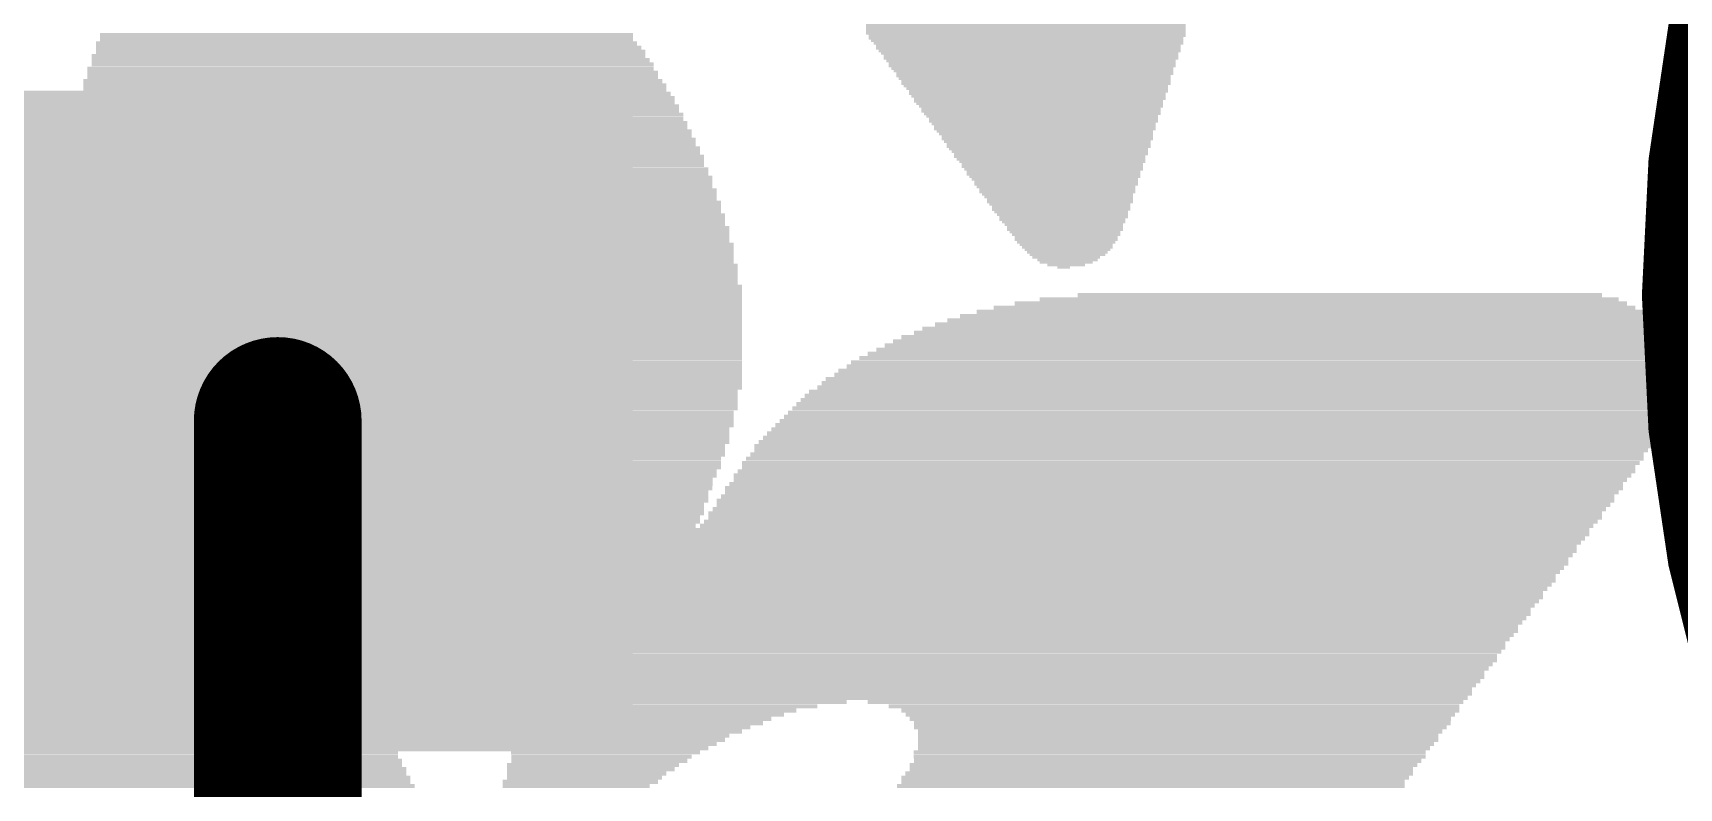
# Model space of a CAD drawing. Extents: x -0.1 to 25.5, y -0.1 to 17.9.
# Drawn here: x 18.323 to 20.815, y 14.494 to 15.637 of the extents above; entities that cross this region are included whole.
import ezdxf

# ---------------------------------------------------------------- set-up
doc = ezdxf.new("R2010")
doc.units = 0
for name, color, linetype in [('1', 12, 'CONTINUOUS'), ('21', 40, 'CONTINUOUS'), ('22', 6, 'CONTINUOUS')]:
    doc.layers.add(name, color=color, linetype=linetype)

# ---------------------------------------------------------------- blocks, each defined once
blk = doc.blocks.new('RECT')
blk.add_solid([(-0.5, -0.5), (0.5, -0.5), (-0.5, 0.5), (0.5, 0.5)])

msp = doc.modelspace()

# ---------------------------------------------------------------- linework, layer by layer
at = {"layer": '1', "const_width": 0.254}
msp.add_lwpolyline([(18.6935, 15.0495), (18.6935, 13.716)], dxfattribs=at)
at = {"layer": '1', "const_width": 0.127}
msp.add_lwpolyline([(18.757, 15.0495, 1), (18.63, 15.0495)], format="xyb", dxfattribs=at)
at = {"layer": '21', "const_width": 0.2032}
msp.add_lwpolyline([(22.86, 13.24, 1), (22.86, 17.24, 1), (22.86, 13.24)], format="xyb", dxfattribs=at)

# ---------------------------------------------------------------- block references
at = {"layer": '1', "xscale": 1.075}
msp.add_blockref('RECT', (18.6935, 15.0495), dxfattribs=at)
at = {"layer": '21', "rotation": 270}
for p, xscale, yscale in [((19.666, 16.3868), 1.726, 0.0039), ((19.6698, 16.3868), 1.7412, 0.0038), ((19.6507, 16.3811), 1.6764, 0.0038), ((19.6545, 16.383), 1.6878, 0.0038), ((19.6583, 16.383), 1.703, 0.0038), ((19.6621, 16.3849), 1.7145, 0.0038), ((19.6431, 16.3754), 1.6421, 0.0038), ((19.6469, 16.3792), 1.6574, 0.0038), ((19.6355, 16.3697), 1.6078, 0.0038), ((19.6393, 16.3715), 1.6269, 0.0038), ((19.6317, 16.3639), 1.5887, 0.0038), ((19.6279, 16.3583), 1.5621, 0.0039), ((19.624, 16.2992), 1.4364, 0.0038), ((19.8184, 16.0001), 1.3716, 0.0039), ((19.6164, 16.1201), 1.0554, 0.0038), ((19.6202, 16.1201), 1.0706, 0.0038), ((19.5936, 16.1278), 1.0097, 0.0038), ((19.5974, 16.1258), 1.0135, 0.0038), ((19.6012, 16.124), 1.0249, 0.0038), ((19.605, 16.1221), 1.0287, 0.0038), ((19.6088, 16.1221), 1.0363, 0.0038), ((19.6126, 16.1201), 1.0478, 0.0038), ((19.8222, 15.9144), 1.2078, 0.0038), ((19.826, 15.9087), 1.2039, 0.0038), ((19.8298, 15.9049), 1.2039, 0.0038), ((19.8336, 15.9011), 1.2039, 0.0038), ((19.8374, 15.8972), 1.204, 0.0038), ((19.8412, 15.8953), 1.2002, 0.0038), ((19.845, 15.8915), 1.2002, 0.0038), ((19.8488, 15.8877), 1.2002, 0.0038), ((19.8526, 15.8877), 1.2002, 0.0038), ((19.8565, 15.8858), 1.1964, 0.0039), ((19.8603, 15.882), 1.1964, 0.0038), ((19.8641, 15.882), 1.1964, 0.0038), ((19.8679, 15.8801), 1.1925, 0.0038), ((19.8717, 15.8801), 1.1925, 0.0038), ((19.8755, 15.8763), 1.1925, 0.0038), ((19.8793, 15.8763), 1.1925, 0.0038), ((19.5859, 16.0477), 0.8268, 0.0038), ((19.5898, 16.0477), 0.842, 0.0039), ((19.8831, 15.8744), 1.1887, 0.0038), ((19.8869, 15.8744), 1.1887, 0.0038), ((19.8907, 15.8725), 1.1849, 0.0038), ((19.8946, 15.8744), 1.1811, 0.0039), ((19.8984, 15.8744), 1.1811, 0.0038), ((19.9022, 15.8725), 1.1773, 0.0038), ((19.906, 15.8725), 1.1773, 0.0038), ((19.9098, 15.8706), 1.1735, 0.0038), ((19.9136, 15.8706), 1.1735, 0.0038), ((19.9174, 15.8725), 1.1697, 0.0038), ((19.9212, 15.8706), 1.1659, 0.0038), ((19.925, 15.8706), 1.1659, 0.0038), ((19.9288, 15.8725), 1.1621, 0.0038), ((19.9327, 15.8725), 1.1621, 0.0039), ((19.9365, 15.8725), 1.1545, 0.0038), ((19.9403, 15.8744), 1.1506, 0.0038), ((19.9441, 15.8744), 1.1506, 0.0038), ((19.9479, 15.8763), 1.1468, 0.0038), ((19.9517, 15.8763), 1.1392, 0.0038), ((19.9555, 15.8782), 1.1354, 0.0038), ((19.9593, 15.882), 1.1278, 0.0038), ((19.9631, 15.8839), 1.124, 0.0038), ((19.9669, 15.8877), 1.1164, 0.0038), ((19.9708, 15.8897), 1.1049, 0.0039), ((19.9746, 15.8954), 1.0935, 0.0038), ((19.9784, 15.8992), 1.0859, 0.0038), ((19.9822, 15.9049), 1.0745, 0.0038), ((19.986, 15.9106), 1.063, 0.0038), ((19.9898, 15.9182), 1.0478, 0.0038), ((19.9936, 15.9239), 1.0364, 0.0038), ((19.9974, 15.9277), 1.021, 0.0038), ((20.0012, 15.9334), 1.0096, 0.0038), ((20.005, 15.9391), 0.9982, 0.0038), ((20.0089, 15.9449), 0.9867, 0.0039), ((20.0127, 15.9506), 0.9753, 0.0038), ((20.0165, 15.9563), 0.9639, 0.0038), ((20.0203, 15.9639), 0.9486, 0.0038), ((20.0241, 15.9696), 0.9372, 0.0038), ((19.6736, 15.8972), 0.7696, 0.0038), ((19.6774, 15.8801), 0.743, 0.0038), ((19.6812, 15.8668), 0.7315, 0.0038), ((20.0279, 15.8687), 0.7125, 0.0038), ((19.685, 15.8573), 0.7201, 0.0038), ((19.6888, 15.8458), 0.7124, 0.0038), ((20.0317, 15.8725), 0.6973, 0.0038), ((20.0355, 15.8763), 0.682, 0.0038), ((20.0393, 15.8801), 0.6668, 0.0038), ((20.0431, 15.882), 0.6477, 0.0038), ((20.047, 15.8877), 0.6286, 0.0039), ((20.0508, 15.8915), 0.6134, 0.0038), ((19.6926, 15.8382), 0.7049, 0.0038), ((19.6964, 15.8306), 0.6973, 0.0038), ((20.0546, 15.8953), 0.5982, 0.0038), ((20.0584, 15.8973), 0.5791, 0.0038), ((20.0622, 15.9011), 0.5639, 0.0038), ((20.066, 15.9049), 0.5487, 0.0038), ((19.7002, 15.8229), 0.6972, 0.0038), ((19.7041, 15.8172), 0.6934, 0.0039), ((19.7079, 15.8077), 0.6896, 0.0038), ((19.7117, 15.8039), 0.6896, 0.0038), ((19.8107, 15.7353), 0.8268, 0.0038), ((19.8145, 15.7429), 0.8496, 0.0038), ((19.7155, 15.7982), 0.6858, 0.0038), ((19.7193, 15.7905), 0.6858, 0.0038), ((19.7231, 15.7867), 0.6858, 0.0038), ((19.7269, 15.781), 0.682, 0.0038), ((19.7993, 15.7296), 0.7848, 0.0038), ((19.8031, 15.7315), 0.7963, 0.0038), ((19.8069, 15.7334), 0.8078, 0.0038), ((19.7307, 15.7753), 0.6858, 0.0038), ((19.7345, 15.7715), 0.6858, 0.0038), ((19.7383, 15.7658), 0.6896, 0.0038), ((19.7422, 15.762), 0.6896, 0.0039), ((19.746, 15.7601), 0.6934, 0.0038), ((19.7498, 15.7544), 0.6973, 0.0038), ((19.7536, 15.7506), 0.6973, 0.0038), ((19.7574, 15.7468), 0.7049, 0.0038), ((19.7612, 15.7449), 0.7087, 0.0038), ((19.765, 15.743), 0.7125, 0.0038), ((19.7688, 15.7392), 0.7201, 0.0038), ((19.7726, 15.7373), 0.7239, 0.0038), ((19.7764, 15.7334), 0.7316, 0.0038), ((19.7803, 15.7315), 0.7354, 0.0039), ((19.7841, 15.7315), 0.743, 0.0038), ((19.7879, 15.7296), 0.7544, 0.0038), ((19.7917, 15.7296), 0.762, 0.0038), ((19.7955, 15.7296), 0.7696, 0.0038)]:
    msp.add_blockref('RECT', p, dxfattribs=dict(at, xscale=xscale, yscale=yscale))
at = {"layer": '22', "rotation": 180}
for p, xscale, yscale in [((18.8278, 15.621), 0.8191, 0.0064), ((18.8278, 15.6337), 0.8065, 0.0064), ((18.8278, 15.6274), 0.8065, 0.0063), ((18.8309, 15.602), 0.8382, 0.0063), ((18.8341, 15.5956), 0.8446, 0.0064), ((18.8341, 15.6083), 0.8318, 0.0064), ((18.831, 15.6147), 0.8255, 0.0063), ((18.8341, 15.5829), 0.8572, 0.0064), ((18.8373, 15.5766), 0.8636, 0.0063), ((18.8373, 15.5893), 0.8509, 0.0063), ((18.8373, 15.5639), 0.8763, 0.0063), ((18.8405, 15.5575), 0.8827, 0.0064), ((18.8405, 15.5512), 0.8827, 0.0063), ((18.8373, 15.5702), 0.8636, 0.0064), ((18.8436, 15.5258), 0.9144, 0.0063), ((18.8405, 15.5448), 0.8953, 0.0064), ((18.8437, 15.5385), 0.9017, 0.0063), ((18.8437, 15.5321), 0.9017, 0.0064), ((18.8437, 15.5067), 0.9271, 0.0064), ((18.8468, 15.5004), 0.9334, 0.0063), ((18.8436, 15.5194), 0.9144, 0.0064), ((18.8468, 15.5131), 0.9208, 0.0063), ((18.8468, 15.4813), 0.9462, 0.0064), ((18.8499, 15.475), 0.9525, 0.0063), ((18.8468, 15.494), 0.9334, 0.0064), ((18.85, 15.4877), 0.9398, 0.0063), ((18.8468, 15.4686), 0.9588, 0.0064), ((18.85, 15.4623), 0.9652, 0.0063), ((18.85, 15.4559), 0.9652, 0.0064), ((18.8531, 15.4496), 0.9715, 0.0063), ((18.85, 15.4242), 0.9906, 0.0063), ((18.8499, 15.4432), 0.9779, 0.0064), ((18.8499, 15.4369), 0.9779, 0.0063), ((18.8531, 15.4305), 0.9843, 0.0064), ((18.8531, 15.4178), 0.9969, 0.0064), ((18.8531, 15.4115), 0.9969, 0.0063), ((18.8531, 15.4051), 0.9969, 0.0064), ((18.8564, 15.3988), 1.0033, 0.0063), ((18.8531, 15.3924), 1.0097, 0.0064), ((18.8531, 15.3861), 1.0097, 0.0063), ((18.8563, 15.3797), 1.016, 0.0064), ((18.8563, 15.3734), 1.016, 0.0063), ((18.8564, 15.3607), 1.0287, 0.0063), ((18.8564, 15.3543), 1.0287, 0.0064), ((18.8564, 15.348), 1.0287, 0.0063), ((18.8563, 15.367), 1.016, 0.0064), ((18.8563, 15.3226), 1.0414, 0.0063), ((18.8595, 15.3416), 1.035, 0.0064), ((18.8595, 15.3353), 1.035, 0.0063), ((18.8595, 15.3289), 1.035, 0.0064), ((18.8595, 15.3162), 1.0478, 0.0064), ((18.8595, 15.3099), 1.0478, 0.0063), ((18.8595, 15.3035), 1.0478, 0.0064), ((18.8595, 15.2972), 1.0478, 0.0063), ((18.8595, 15.2908), 1.0478, 0.0064), ((18.8627, 15.2845), 1.0541, 0.0063), ((18.8627, 15.2781), 1.0541, 0.0064), ((18.8627, 15.2718), 1.0541, 0.0063), ((18.8627, 15.2527), 1.0668, 0.0064), ((18.8627, 15.2654), 1.0541, 0.0064), ((18.8627, 15.2591), 1.0541, 0.0063), ((18.8627, 15.2464), 1.0668, 0.0063), ((18.8627, 15.24), 1.0668, 0.0064), ((18.8627, 15.2337), 1.0668, 0.0063), ((18.8627, 15.2273), 1.0668, 0.0064), ((20.2723, 15.2273), 0.9271, 0.0064), ((20.2851, 15.2337), 0.8763, 0.0063), ((20.301, 15.24), 0.7937, 0.0064), ((18.8627, 15.221), 1.0668, 0.0063), ((18.8627, 15.2146), 1.0668, 0.0064), ((18.8627, 15.2083), 1.0668, 0.0063), ((18.8627, 15.2019), 1.0668, 0.0064), ((20.2406, 15.2019), 1.0668, 0.0064), ((20.247, 15.2083), 1.0414, 0.0063), ((20.2565, 15.2146), 1.0096, 0.0064), ((20.2629, 15.221), 0.9715, 0.0063), ((18.8627, 15.1956), 1.0668, 0.0063), ((18.8627, 15.1892), 1.0668, 0.0064), ((18.8627, 15.1829), 1.0668, 0.0063), ((18.8627, 15.1765), 1.0668, 0.0064), ((20.2121, 15.1765), 1.1493, 0.0064), ((20.2216, 15.1829), 1.1303, 0.0063), ((20.2248, 15.1892), 1.1113, 0.0064), ((20.2311, 15.1956), 1.0858, 0.0063), ((18.8627, 15.1702), 1.0668, 0.0063), ((18.8659, 15.1638), 1.0605, 0.0064), ((18.8659, 15.1575), 1.0605, 0.0063), ((18.8659, 15.1511), 1.0605, 0.0064), ((20.193, 15.1511), 1.2128, 0.0064), ((20.1994, 15.1575), 1.2001, 0.0063), ((20.2057, 15.1638), 1.1874, 0.0064), ((20.2089, 15.1702), 1.1684, 0.0063), ((18.8659, 15.1448), 1.0605, 0.0063), ((18.8659, 15.1384), 1.0605, 0.0064), ((18.8659, 15.1321), 1.0605, 0.0063), ((18.8659, 15.1257), 1.0605, 0.0064), ((20.174, 15.1257), 1.2637, 0.0064), ((20.1803, 15.1321), 1.251, 0.0063), ((20.1835, 15.1384), 1.2446, 0.0064), ((20.1898, 15.1448), 1.2319, 0.0063), ((18.8659, 15.1194), 1.0605, 0.0063), ((18.8659, 15.113), 1.0605, 0.0064), ((18.8659, 15.1067), 1.0605, 0.0063), ((18.8691, 15.1003), 1.0541, 0.0064), ((20.1613, 15.1003), 1.3017, 0.0064), ((20.1644, 15.1067), 1.2954, 0.0063), ((20.1676, 15.113), 1.289, 0.0064), ((20.174, 15.1194), 1.2763, 0.0063), ((18.8659, 15.094), 1.0477, 0.0063), ((18.8659, 15.0876), 1.0477, 0.0064), ((18.8659, 15.0813), 1.0477, 0.0063), ((18.8659, 15.0749), 1.0477, 0.0064), ((20.1422, 15.0749), 1.3272, 0.0064), ((20.1454, 15.0813), 1.3208, 0.0063), ((20.1486, 15.0876), 1.3145, 0.0064), ((20.1549, 15.094), 1.3144, 0.0063), ((18.869, 15.0686), 1.0414, 0.0063), ((18.8659, 15.0622), 1.0351, 0.0064), ((18.8659, 15.0559), 1.0351, 0.0063), ((18.8659, 15.0495), 1.0351, 0.0064), ((20.1232, 15.0495), 1.3399, 0.0064), ((20.1295, 15.0559), 1.3398, 0.0063), ((20.1327, 15.0622), 1.3335, 0.0064), ((20.1391, 15.0686), 1.3335, 0.0063), ((18.8691, 15.0432), 1.0287, 0.0063), ((18.8659, 15.0368), 1.0223, 0.0064), ((18.8659, 15.0305), 1.0223, 0.0063), ((18.8659, 15.0241), 1.0223, 0.0064), ((20.1041, 15.0241), 1.3526, 0.0064), ((20.1105, 15.0305), 1.3525, 0.0063), ((20.1136, 15.0368), 1.3462, 0.0064), ((20.12, 15.0432), 1.3462, 0.0063), ((18.869, 15.0178), 1.016, 0.0063), ((18.8659, 15.0114), 1.0097, 0.0064), ((18.8659, 15.0051), 1.0097, 0.0063), ((18.8691, 14.9987), 1.0033, 0.0064), ((20.0851, 14.9987), 1.3525, 0.0064), ((20.0914, 15.0051), 1.3526, 0.0063), ((20.0946, 15.0114), 1.3589, 0.0064), ((20.101, 15.0178), 1.3589, 0.0063), ((18.8659, 14.9924), 0.9969, 0.0063), ((18.8659, 14.986), 0.9969, 0.0064), ((18.869, 14.9797), 0.9906, 0.0063), ((18.6277, 14.9733), 0.508, 0.0064), ((19.1421, 14.9733), 0.4318, 0.0064), ((20.0692, 14.9733), 1.3589, 0.0064), ((20.0755, 14.986), 1.3589, 0.0064), ((20.0724, 14.9797), 1.3525, 0.0063), ((20.0818, 14.9924), 1.3589, 0.0063), ((18.6245, 14.9606), 0.4889, 0.0064), ((18.6214, 14.9543), 0.4826, 0.0063), ((18.6278, 14.967), 0.4953, 0.0063), ((18.6213, 14.9479), 0.4699, 0.0064), ((19.1485, 14.967), 0.4191, 0.0063), ((19.1484, 14.9606), 0.4064, 0.0064), ((19.1516, 14.9543), 0.4, 0.0063), ((19.1547, 14.9479), 0.3937, 0.0064), ((20.0502, 14.9479), 1.3589, 0.0064), ((20.0533, 14.9543), 1.3526, 0.0063), ((20.0629, 14.967), 1.3589, 0.0063), ((20.0597, 14.9606), 1.3525, 0.0064), ((18.6213, 14.9416), 0.4699, 0.0063), ((18.6214, 14.9352), 0.4572, 0.0064), ((18.6182, 14.9289), 0.4508, 0.0063), ((19.1548, 14.9416), 0.381, 0.0063), ((19.1579, 14.9352), 0.3747, 0.0064), ((19.1611, 14.9289), 0.3683, 0.0063), ((20.0374, 14.9289), 1.3589, 0.0063), ((20.0406, 14.9352), 1.3526, 0.0064), ((20.047, 14.9416), 1.3525, 0.0063), ((18.6213, 14.9225), 0.4445, 0.0064), ((18.6213, 14.9162), 0.4445, 0.0063), ((18.6214, 14.9098), 0.4318, 0.0064), ((18.6214, 14.9035), 0.4318, 0.0063), ((19.1579, 14.9225), 0.3619, 0.0064), ((19.1611, 14.9162), 0.3556, 0.0063), ((19.1643, 14.9098), 0.3492, 0.0064), ((19.1611, 14.9035), 0.3429, 0.0063), ((20.0216, 14.9098), 1.3525, 0.0064), ((20.0216, 14.9035), 1.3525, 0.0063), ((20.0279, 14.9162), 1.3526, 0.0063), ((20.0343, 14.9225), 1.3525, 0.0064), ((18.034, 14.878), 0.616, 0.0063), ((18.0404, 14.8844), 0.5905, 0.0064), ((18.6245, 14.8971), 0.4255, 0.0064), ((18.6245, 14.8908), 0.4127, 0.0063), ((18.6245, 14.8844), 0.4127, 0.0064), ((18.6277, 14.878), 0.4064, 0.0063), ((19.1643, 14.8971), 0.3366, 0.0064), ((19.1611, 14.8908), 0.3302, 0.0063), ((19.8406, 14.8844), 1.6764, 0.0064), ((19.8406, 14.878), 1.6764, 0.0063), ((20.0089, 14.8908), 1.3525, 0.0063), ((20.0152, 14.8971), 1.3526, 0.0064), ((18.0181, 14.8527), 0.7366, 0.0063), ((18.0213, 14.859), 0.7176, 0.0064), ((18.0277, 14.8654), 0.6795, 0.0063), ((18.0309, 14.8717), 0.6477, 0.0064), ((18.6309, 14.8717), 0.4, 0.0064), ((18.6309, 14.8654), 0.4, 0.0063), ((18.6309, 14.859), 0.3874, 0.0064), ((18.6341, 14.8527), 0.381, 0.0063), ((19.8406, 14.8717), 1.6637, 0.0064), ((19.8374, 14.8654), 1.6574, 0.0063), ((19.8374, 14.859), 1.6446, 0.0064), ((19.8374, 14.8527), 1.6446, 0.0063), ((17.9959, 14.8273), 0.8572, 0.0063), ((18.0023, 14.8336), 0.8319, 0.0064), ((18.0054, 14.8399), 0.8001, 0.0063), ((18.0117, 14.8463), 0.7747, 0.0064), ((18.6373, 14.8463), 0.3747, 0.0064), ((18.6373, 14.8399), 0.3747, 0.0063), ((18.6405, 14.8336), 0.3683, 0.0064), ((18.6436, 14.8273), 0.362, 0.0063), ((19.8343, 14.8463), 1.6383, 0.0064), ((19.8342, 14.8399), 1.6256, 0.0063), ((19.8342, 14.8336), 1.6256, 0.0064), ((19.8343, 14.8273), 1.6129, 0.0063), ((17.9705, 14.8018), 0.9716, 0.0063), ((17.98, 14.8082), 0.9398, 0.0064), ((17.9832, 14.8146), 0.9208, 0.0063), ((17.9896, 14.8209), 0.8827, 0.0064), ((18.6468, 14.8209), 0.3556, 0.0064), ((18.6468, 14.8146), 0.3556, 0.0063), ((18.65, 14.8082), 0.3493, 0.0064), ((18.6532, 14.8018), 0.3429, 0.0063), ((19.8279, 14.8146), 1.6002, 0.0063), ((19.8279, 14.8082), 1.6002, 0.0064), ((19.8311, 14.8209), 1.6065, 0.0064), ((19.8279, 14.8018), 1.5875, 0.0063), ((17.9451, 14.7765), 1.0858, 0.0063), ((17.9547, 14.7828), 1.0541, 0.0064), ((17.961, 14.7892), 1.0287, 0.0063), ((17.9642, 14.7955), 0.9969, 0.0064), ((18.6563, 14.7955), 0.3366, 0.0064), ((18.6595, 14.7892), 0.3302, 0.0063), ((18.6595, 14.7828), 0.3302, 0.0064), ((18.6626, 14.7765), 0.3239, 0.0063), ((19.8247, 14.7955), 1.5812, 0.0064), ((19.8215, 14.7892), 1.5748, 0.0063), ((19.8247, 14.7828), 1.5684, 0.0064), ((19.8216, 14.7765), 1.5621, 0.0063), ((18.0785, 14.7511), 1.4923, 0.0063), ((18.0848, 14.7574), 1.4796, 0.0064), ((17.9356, 14.7637), 1.143, 0.0063), ((17.942, 14.7701), 1.1049, 0.0064), ((18.6659, 14.7701), 0.3175, 0.0064), ((18.669, 14.7637), 0.3112, 0.0063), ((19.8184, 14.7701), 1.5557, 0.0064), ((19.8152, 14.7637), 1.5494, 0.0063), ((19.8152, 14.7574), 1.5494, 0.0064), ((19.8152, 14.7511), 1.5367, 0.0063), ((18.0372, 14.7256), 1.5748, 0.0063), ((18.0467, 14.732), 1.5558, 0.0064), ((18.0563, 14.7384), 1.5367, 0.0063), ((18.0658, 14.7447), 1.5177, 0.0064), ((19.8056, 14.7256), 1.5177, 0.0063), ((19.812, 14.7447), 1.5304, 0.0064), ((19.8088, 14.7384), 1.524, 0.0063), ((19.8088, 14.732), 1.524, 0.0064), ((17.9991, 14.7003), 1.6637, 0.0063), ((18.0086, 14.7066), 1.6446, 0.0064), ((18.0213, 14.713), 1.6192, 0.0063), ((18.0245, 14.7193), 1.6002, 0.0064), ((19.8025, 14.7193), 1.5113, 0.0064), ((19.8025, 14.713), 1.4986, 0.0063), ((19.8025, 14.7066), 1.4986, 0.0064), ((19.7993, 14.7003), 1.4922, 0.0063), ((17.9673, 14.6749), 1.7272, 0.0063), ((17.9736, 14.6812), 1.7145, 0.0064), ((17.9832, 14.6875), 1.6954, 0.0063), ((17.9896, 14.6939), 1.6827, 0.0064), ((19.7962, 14.6939), 1.4859, 0.0064), ((19.7962, 14.6875), 1.4859, 0.0063), ((19.793, 14.6812), 1.4795, 0.0064), ((19.7898, 14.6749), 1.4732, 0.0063), ((17.9515, 14.6494), 1.7717, 0.0063), ((17.9578, 14.6558), 1.759, 0.0064), ((17.961, 14.6622), 1.7526, 0.0063), ((17.9673, 14.6685), 1.7399, 0.0064), ((19.7866, 14.6685), 1.4668, 0.0064), ((19.7866, 14.6622), 1.4668, 0.0063), ((19.7835, 14.6558), 1.4605, 0.0064), ((19.7803, 14.6494), 1.4541, 0.0063), ((17.9451, 14.6241), 1.797, 0.0063), ((17.9483, 14.6304), 1.7907, 0.0064), ((17.9515, 14.6431), 1.7843, 0.0064), ((17.9515, 14.6368), 1.7843, 0.0063), ((19.7771, 14.6431), 1.4478, 0.0064), ((19.7771, 14.6368), 1.4478, 0.0063), ((19.7739, 14.6304), 1.4414, 0.0064), ((19.304, 14.6241), 0.5016, 0.0063), ((20.0374, 14.6241), 0.9017, 0.0063), ((17.9451, 14.605), 1.8098, 0.0064), ((17.9483, 14.5987), 1.8161, 0.0063), ((17.9451, 14.6177), 1.797, 0.0064), ((17.9483, 14.6113), 1.8034, 0.0063), ((19.2818, 14.6177), 0.4572, 0.0064), ((19.2659, 14.6113), 0.4254, 0.0063), ((19.2564, 14.605), 0.4064, 0.0064), ((19.2469, 14.5987), 0.3873, 0.0063), ((20.0501, 14.6177), 0.8636, 0.0064), ((20.0597, 14.6113), 0.8445, 0.0063), ((20.0597, 14.605), 0.8319, 0.0064), ((20.0597, 14.5987), 0.8191, 0.0063), ((17.9451, 14.586), 1.8224, 0.0063), ((17.9451, 14.5796), 1.8224, 0.0064), ((17.9483, 14.5923), 1.8161, 0.0064), ((19.2405, 14.5923), 0.3746, 0.0064), ((19.231, 14.586), 0.3556, 0.0063), ((19.2247, 14.5796), 0.3429, 0.0064), ((20.0628, 14.5923), 0.8128, 0.0064), ((20.0597, 14.586), 0.8065, 0.0063), ((20.0597, 14.5796), 0.7937, 0.0064), ((17.9483, 14.5732), 1.8288, 0.0063), ((17.9483, 14.5669), 1.8288, 0.0064), ((17.9515, 14.5606), 1.8351, 0.0063), ((17.9515, 14.5542), 1.8351, 0.0064), ((19.196, 14.5542), 0.2985, 0.0064), ((19.2151, 14.5732), 0.3238, 0.0063), ((19.212, 14.5669), 0.3175, 0.0064), ((19.2056, 14.5606), 0.3048, 0.0063), ((20.0565, 14.5732), 0.7874, 0.0063), ((20.0565, 14.5669), 0.7874, 0.0064), ((20.0533, 14.5606), 0.781, 0.0063), ((20.0502, 14.5542), 0.7747, 0.0064), ((17.9547, 14.5479), 1.8415, 0.0063), ((17.9547, 14.5415), 1.8415, 0.0064), ((17.9578, 14.5352), 1.8478, 0.0063), ((17.9578, 14.5288), 1.8478, 0.0064), ((19.1707, 14.5288), 0.2603, 0.0064), ((19.1897, 14.5479), 0.2858, 0.0063), ((19.1834, 14.5415), 0.2731, 0.0064), ((19.1802, 14.5352), 0.2667, 0.0063), ((20.0343, 14.5288), 0.7683, 0.0064), ((20.0437, 14.5479), 0.7747, 0.0063), ((20.0437, 14.5415), 0.7747, 0.0064), ((20.0406, 14.5352), 0.7684, 0.0063), ((17.961, 14.5225), 1.8542, 0.0063), ((17.961, 14.5161), 1.8542, 0.0064), ((17.9673, 14.5098), 1.8542, 0.0063), ((17.9673, 14.5034), 1.8542, 0.0064), ((19.1516, 14.5034), 0.235, 0.0064), ((19.1611, 14.5161), 0.2413, 0.0064), ((19.1579, 14.5098), 0.2349, 0.0063), ((19.1675, 14.5225), 0.254, 0.0063), ((20.0184, 14.5034), 0.762, 0.0064), ((20.0216, 14.5098), 0.7683, 0.0063), ((20.0279, 14.5161), 0.7684, 0.0064), ((20.0311, 14.5225), 0.762, 0.0063), ((17.9737, 14.4971), 1.8542, 0.0063), ((19.1453, 14.4971), 0.2223, 0.0063), ((20.0152, 14.4971), 0.7684, 0.0063)]:
    msp.add_blockref('RECT', p, dxfattribs=dict(at, xscale=xscale, yscale=yscale))

doc.saveas('drawing.dxf')
